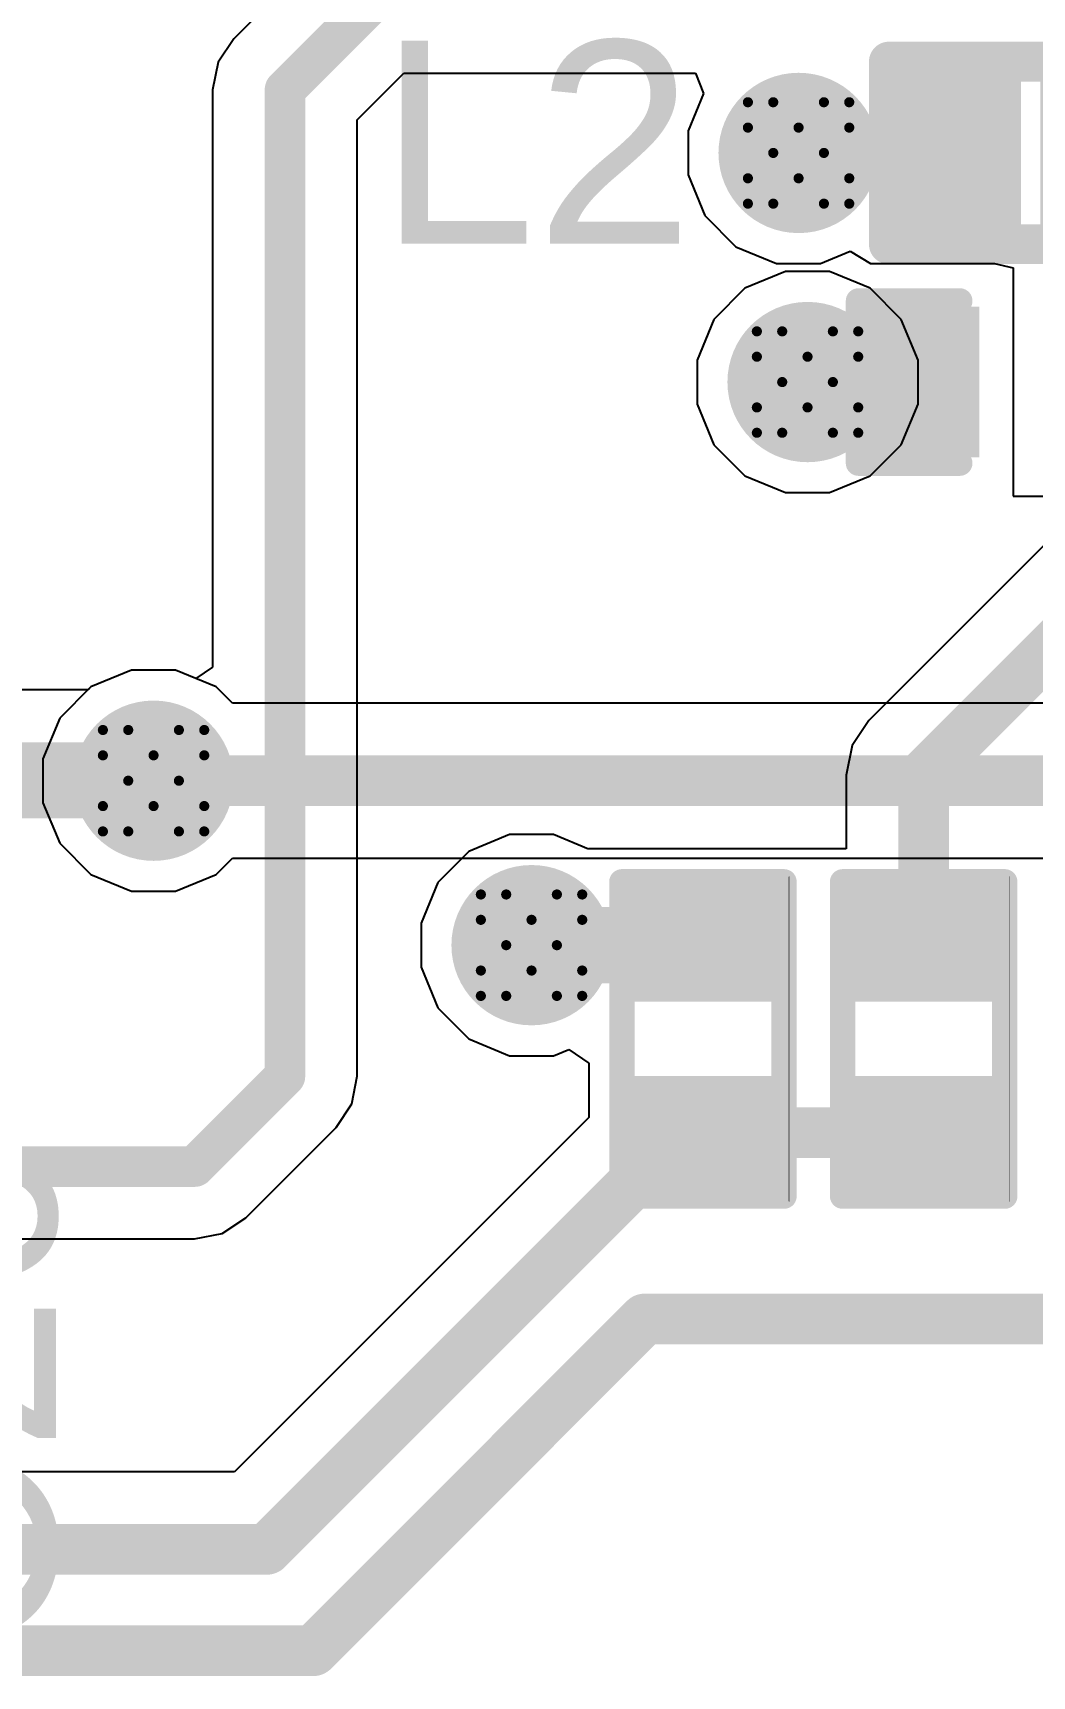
# Model space of a CAD drawing. Header units: inches. Extents: x 0 to 212, y 0 to 208.
# Drawn here: x 4.0354 to 4.2327, y 2.416 to 2.7401 of the extents above; entities that cross this region are included whole.
import ezdxf

# ---------------------------------------------------------------- set-up
doc = ezdxf.new("R2010")
doc.units = ezdxf.units.IN
doc.header["$MEASUREMENT"] = 0
for name, color, linetype in [('Bottom Layer', 5, 'Continuous'), ('Bottom Solder', 6, 'Continuous'), ('Drill Drawing', 1, 'Continuous'), ('Top Layer', 1, 'Continuous'), ('Top Overlay', 2, 'Continuous'), ('Top Paste', 8, 'Continuous'), ('Top Solder', 216, 'Continuous'), ('Via Holes', 16, 'Continuous')]:
    doc.layers.add(name, color=color, linetype=linetype)
doc.styles.add('Arial', font='', dxfattribs={"height": 0.2})
doc.styles.get('Arial').set_extended_font_data('Arial')

# ---------------------------------------------------------------- blocks, each defined once
blk = doc.blocks.new('R___0402_43')
at = {"layer": 'Top Layer'}
for points in [[(-0.0275, -0.0125), (-0.0275, 0.0125), (-0.0095, 0.0125), (-0.0095, -0.0125)], [(0.0095, -0.0125), (0.0095, 0.0125), (0.0275, 0.0125), (0.0275, -0.0125)]]:
    blk.add_hatch(color=1, dxfattribs=at).paths.add_polyline_path(points)
at = {"layer": 'Top Paste'}
for points in [[(-0.0275, -0.0125), (-0.0275, 0.0125), (-0.0095, 0.0125), (-0.0095, -0.0125)], [(0.0095, -0.0125), (0.0095, 0.0125), (0.0275, 0.0125), (0.0275, -0.0125)]]:
    blk.add_hatch(color=8, dxfattribs=at).paths.add_polyline_path(points)
at = {"layer": 'Top Solder'}
for points in [[(-0.02967, -0.01467), (-0.02967, 0.01467), (-0.00733, 0.01467), (-0.00733, -0.01467)], [(0.00733, -0.01467), (0.00733, 0.01467), (0.02967, 0.01467), (0.02967, -0.01467)]]:
    blk.add_hatch(color=216, dxfattribs=at).paths.add_polyline_path(points)
at = {"layer": 'Top Overlay'}
for points in [[(-0.031, 0.016, 0.005, 0.005, 0), (-0.031, -0.016, 0.005, 0.005, 0)], [(-0.031, 0.016, 0.005, 0.005, 0), (0.031, 0.016, 0.005, 0.005, 0)], [(0.031, 0.016, 0.005, 0.005, 0), (0.031, -0.016, 0.005, 0.005, 0)], [(-0.031, -0.016, 0.005, 0.005, 0), (0.031, -0.016, 0.005, 0.005, 0)], [(-0.032, -0.017, 0.000127, 0.000127, 0), (0.032, -0.017, 0.000127, 0.000127, 0)]]:
    blk.add_lwpolyline(points, format="xyseb", dxfattribs=at)
for points in [[(-0.03225, 0.016, 0.0025, 0.0025, 1), (-0.02975, 0.016, 0.0025, 0.0025, 1)], [(-0.03225, 0.016, 0.0025, 0.0025, 1), (-0.02975, 0.016, 0.0025, 0.0025, 1)], [(0.02975, 0.016, 0.0025, 0.0025, 1), (0.03225, 0.016, 0.0025, 0.0025, 1)], [(0.02975, 0.016, 0.0025, 0.0025, 1), (0.03225, 0.016, 0.0025, 0.0025, 1)], [(-0.03225, -0.016, 0.0025, 0.0025, 1), (-0.02975, -0.016, 0.0025, 0.0025, 1)], [(-0.03225, -0.016, 0.0025, 0.0025, 1), (-0.02975, -0.016, 0.0025, 0.0025, 1)], [(0.02975, -0.016, 0.0025, 0.0025, 1), (0.03225, -0.016, 0.0025, 0.0025, 1)], [(0.02975, -0.016, 0.0025, 0.0025, 1), (0.03225, -0.016, 0.0025, 0.0025, 1)], [(-0.03203, -0.017, 0.0000635, 0.0000635, 1), (-0.03197, -0.017, 0.0000635, 0.0000635, 1)], [(0.03197, -0.017, 0.0000635, 0.0000635, 1), (0.03203, -0.017, 0.0000635, 0.0000635, 1)]]:
    blk.add_lwpolyline(points, format="xyseb", close=True, dxfattribs=at)
blk = doc.blocks.new('R___0402_59')
at = {"layer": 'Top Layer'}
for points in [[(-0.0275, -0.0125), (-0.0275, 0.0125), (-0.0095, 0.0125), (-0.0095, -0.0125)], [(0.0095, -0.0125), (0.0095, 0.0125), (0.0275, 0.0125), (0.0275, -0.0125)]]:
    blk.add_hatch(color=1, dxfattribs=at).paths.add_polyline_path(points)
at = {"layer": 'Top Paste'}
for points in [[(-0.0275, -0.0125), (-0.0275, 0.0125), (-0.0095, 0.0125), (-0.0095, -0.0125)], [(0.0095, -0.0125), (0.0095, 0.0125), (0.0275, 0.0125), (0.0275, -0.0125)]]:
    blk.add_hatch(color=8, dxfattribs=at).paths.add_polyline_path(points)
at = {"layer": 'Top Solder'}
for points in [[(-0.02967, -0.01467), (-0.02967, 0.01467), (-0.00733, 0.01467), (-0.00733, -0.01467)], [(0.00733, -0.01467), (0.00733, 0.01467), (0.02967, 0.01467), (0.02967, -0.01467)]]:
    blk.add_hatch(color=216, dxfattribs=at).paths.add_polyline_path(points)
at = {"layer": 'Top Overlay'}
for points in [[(-0.031, 0.016, 0.005, 0.005, 0), (-0.031, -0.016, 0.005, 0.005, 0)], [(-0.031, 0.016, 0.005, 0.005, 0), (0.031, 0.016, 0.005, 0.005, 0)], [(0.031, 0.016, 0.005, 0.005, 0), (0.031, -0.016, 0.005, 0.005, 0)], [(-0.031, -0.016, 0.005, 0.005, 0), (0.031, -0.016, 0.005, 0.005, 0)], [(-0.032, -0.017, 0.000127, 0.000127, 0), (0.032, -0.017, 0.000127, 0.000127, 0)]]:
    blk.add_lwpolyline(points, format="xyseb", dxfattribs=at)
for points in [[(-0.03225, 0.016, 0.0025, 0.0025, 1), (-0.02975, 0.016, 0.0025, 0.0025, 1)], [(-0.03225, 0.016, 0.0025, 0.0025, 1), (-0.02975, 0.016, 0.0025, 0.0025, 1)], [(0.02975, 0.016, 0.0025, 0.0025, 1), (0.03225, 0.016, 0.0025, 0.0025, 1)], [(0.02975, 0.016, 0.0025, 0.0025, 1), (0.03225, 0.016, 0.0025, 0.0025, 1)], [(-0.03225, -0.016, 0.0025, 0.0025, 1), (-0.02975, -0.016, 0.0025, 0.0025, 1)], [(-0.03225, -0.016, 0.0025, 0.0025, 1), (-0.02975, -0.016, 0.0025, 0.0025, 1)], [(0.02975, -0.016, 0.0025, 0.0025, 1), (0.03225, -0.016, 0.0025, 0.0025, 1)], [(0.02975, -0.016, 0.0025, 0.0025, 1), (0.03225, -0.016, 0.0025, 0.0025, 1)], [(-0.03203, -0.017, 0.0000635, 0.0000635, 1), (-0.03197, -0.017, 0.0000635, 0.0000635, 1)], [(0.03197, -0.017, 0.0000635, 0.0000635, 1), (0.03203, -0.017, 0.0000635, 0.0000635, 1)]]:
    blk.add_lwpolyline(points, format="xyseb", close=True, dxfattribs=at)
blk = doc.blocks.new('IND_0402_91')
at = {"layer": 'Top Layer'}
for points in [[(-0.02165, 0.01181), (-0.00591, 0.01181), (-0.00591, -0.01181), (-0.02165, -0.01181)], [(0.00591, 0.01181), (0.02165, 0.01181), (0.02165, -0.01181), (0.00591, -0.01181)]]:
    blk.add_hatch(color=1, dxfattribs=at).paths.add_polyline_path(points)
at = {"layer": 'Top Paste'}
for points in [[(-0.02165, 0.01181), (-0.00591, 0.01181), (-0.00591, -0.01181), (-0.02165, -0.01181)], [(0.00591, 0.01181), (0.02165, 0.01181), (0.02165, -0.01181), (0.00591, -0.01181)]]:
    blk.add_hatch(color=8, dxfattribs=at).paths.add_polyline_path(points)
at = {"layer": 'Top Solder'}
for points in [[(-0.02565, 0.01581), (-0.00191, 0.01581), (-0.00191, -0.01581), (-0.02565, -0.01581)], [(0.00191, 0.01581), (0.02565, 0.01581), (0.02565, -0.01581), (0.00191, -0.01581)]]:
    blk.add_hatch(color=216, dxfattribs=at).paths.add_polyline_path(points)
at = {"layer": 'Top Overlay'}
for points in [[(-0.028, 0.018, 0.00787, 0.00787, 0), (-0.028, -0.018, 0.00787, 0.00787, 0)], [(-0.012, 0.018, 0.00787, 0.00787, 0), (-0.028, 0.018, 0.00787, 0.00787, 0)], [(0.028, 0.018, 0.00787, 0.00787, 0), (-0.012, 0.018, 0.00787, 0.00787, 0)], [(0.028, 0.018, 0.00787, 0.00787, 0), (0.028, -0.018, 0.00787, 0.00787, 0)], [(-0.012, -0.018, 0.00787, 0.00787, 0), (-0.028, -0.018, 0.00787, 0.00787, 0)], [(0.028, -0.018, 0.00787, 0.00787, 0), (-0.012, -0.018, 0.00787, 0.00787, 0)]]:
    blk.add_lwpolyline(points, format="xyseb", dxfattribs=at)
for points in [[(-0.02997, 0.018, 0.00394, 0.00394, 1), (-0.02603, 0.018, 0.00394, 0.00394, 1)], [(-0.02997, 0.018, 0.00394, 0.00394, 1), (-0.02603, 0.018, 0.00394, 0.00394, 1)], [(-0.01397, 0.018, 0.00394, 0.00394, 1), (-0.01003, 0.018, 0.00394, 0.00394, 1)], [(-0.01397, 0.018, 0.00394, 0.00394, 1), (-0.01003, 0.018, 0.00394, 0.00394, 1)], [(0.02603, 0.018, 0.00394, 0.00394, 1), (0.02997, 0.018, 0.00394, 0.00394, 1)], [(0.02603, 0.018, 0.00394, 0.00394, 1), (0.02997, 0.018, 0.00394, 0.00394, 1)], [(-0.02997, -0.018, 0.00394, 0.00394, 1), (-0.02603, -0.018, 0.00394, 0.00394, 1)], [(-0.02997, -0.018, 0.00394, 0.00394, 1), (-0.02603, -0.018, 0.00394, 0.00394, 1)], [(-0.01397, -0.018, 0.00394, 0.00394, 1), (-0.01003, -0.018, 0.00394, 0.00394, 1)], [(-0.01397, -0.018, 0.00394, 0.00394, 1), (-0.01003, -0.018, 0.00394, 0.00394, 1)], [(0.02603, -0.018, 0.00394, 0.00394, 1), (0.02997, -0.018, 0.00394, 0.00394, 1)], [(0.02603, -0.018, 0.00394, 0.00394, 1), (0.02997, -0.018, 0.00394, 0.00394, 1)]]:
    blk.add_lwpolyline(points, format="xyseb", close=True, dxfattribs=at)
blk = doc.blocks.new('C___0402_121')
at = {"layer": 'Top Layer'}
for points in [[(-0.0275, -0.0125), (-0.0275, 0.0125), (-0.0095, 0.0125), (-0.0095, -0.0125)], [(0.0095, -0.0125), (0.0095, 0.0125), (0.0275, 0.0125), (0.0275, -0.0125)]]:
    blk.add_hatch(color=1, dxfattribs=at).paths.add_polyline_path(points)
at = {"layer": 'Top Paste'}
for points in [[(-0.0275, -0.0125), (-0.0275, 0.0125), (-0.0095, 0.0125), (-0.0095, -0.0125)], [(0.0095, -0.0125), (0.0095, 0.0125), (0.0275, 0.0125), (0.0275, -0.0125)]]:
    blk.add_hatch(color=8, dxfattribs=at).paths.add_polyline_path(points)
at = {"layer": 'Top Solder'}
for points in [[(-0.02986, -0.01486), (-0.02986, 0.01486), (-0.00714, 0.01486), (-0.00714, -0.01486)], [(0.00714, -0.01486), (0.00714, 0.01486), (0.02986, 0.01486), (0.02986, -0.01486)]]:
    blk.add_hatch(color=216, dxfattribs=at).paths.add_polyline_path(points)
at = {"layer": 'Top Overlay'}
for points in [[(-0.011, 0.016, 0.005, 0.005, 0), (-0.031, 0.016, 0.005, 0.005, 0)], [(-0.031, 0.016, 0.005, 0.005, 0), (-0.031, -0.016, 0.005, 0.005, 0)], [(0.031, 0.016, 0.005, 0.005, 0), (0.011, 0.016, 0.005, 0.005, 0)], [(0.031, 0.016, 0.005, 0.005, 0), (0.031, -0.016, 0.005, 0.005, 0)], [(-0.011, -0.016, 0.005, 0.005, 0), (-0.031, -0.016, 0.005, 0.005, 0)], [(0.031, -0.016, 0.005, 0.005, 0), (0.011, -0.016, 0.005, 0.005, 0)]]:
    blk.add_lwpolyline(points, format="xyseb", dxfattribs=at)
for points in [[(-0.03225, 0.016, 0.0025, 0.0025, 1), (-0.02975, 0.016, 0.0025, 0.0025, 1)], [(-0.03225, 0.016, 0.0025, 0.0025, 1), (-0.02975, 0.016, 0.0025, 0.0025, 1)], [(-0.01225, 0.016, 0.0025, 0.0025, 1), (-0.00975, 0.016, 0.0025, 0.0025, 1)], [(0.00975, 0.016, 0.0025, 0.0025, 1), (0.01225, 0.016, 0.0025, 0.0025, 1)], [(0.02975, 0.016, 0.0025, 0.0025, 1), (0.03225, 0.016, 0.0025, 0.0025, 1)], [(0.02975, 0.016, 0.0025, 0.0025, 1), (0.03225, 0.016, 0.0025, 0.0025, 1)], [(-0.03225, -0.016, 0.0025, 0.0025, 1), (-0.02975, -0.016, 0.0025, 0.0025, 1)], [(-0.03225, -0.016, 0.0025, 0.0025, 1), (-0.02975, -0.016, 0.0025, 0.0025, 1)], [(-0.01225, -0.016, 0.0025, 0.0025, 1), (-0.00975, -0.016, 0.0025, 0.0025, 1)], [(0.00975, -0.016, 0.0025, 0.0025, 1), (0.01225, -0.016, 0.0025, 0.0025, 1)], [(0.02975, -0.016, 0.0025, 0.0025, 1), (0.03225, -0.016, 0.0025, 0.0025, 1)], [(0.02975, -0.016, 0.0025, 0.0025, 1), (0.03225, -0.016, 0.0025, 0.0025, 1)]]:
    blk.add_lwpolyline(points, format="xyseb", close=True, dxfattribs=at)

msp = doc.modelspace()

# ---------------------------------------------------------------- hatches: boundary and pattern name
at = {"layer": 'Bottom Layer'}
h = msp.add_hatch(color=5, dxfattribs=at)
edge = h.paths.add_edge_path()
edge.add_arc((4.18656, 2.71639), 0.01181, 0, 360)
h = msp.add_hatch(color=5, dxfattribs=at)
edge = h.paths.add_edge_path()
edge.add_arc((4.18833, 2.6712), 0.01181, 0, 360)
h = msp.add_hatch(color=5, dxfattribs=at)
edge = h.paths.add_edge_path()
edge.add_arc((4.05927, 2.59257), 0.01181, 0, 360)
h = msp.add_hatch(color=5, dxfattribs=at)
edge = h.paths.add_edge_path()
edge.add_arc((4.13386, 2.56013), 0.01181, 0, 360)
at = {"layer": 'Bottom Solder'}
h = msp.add_hatch(color=6, dxfattribs=at)
edge = h.paths.add_edge_path()
edge.add_arc((4.18656, 2.71639), 0.01581, 0, 360)
h = msp.add_hatch(color=6, dxfattribs=at)
edge = h.paths.add_edge_path()
edge.add_arc((4.18833, 2.6712), 0.01581, 0, 360)
h = msp.add_hatch(color=6, dxfattribs=at)
edge = h.paths.add_edge_path()
edge.add_arc((4.05927, 2.59257), 0.01581, 0, 360)
h = msp.add_hatch(color=6, dxfattribs=at)
edge = h.paths.add_edge_path()
edge.add_arc((4.13386, 2.56013), 0.01581, 0, 360)
at = {"layer": 'Top Layer'}
h = msp.add_hatch(color=1, dxfattribs=at)
edge = h.paths.add_edge_path()
edge.add_arc((4.18656, 2.71639), 0.01181, 0, 360)
h = msp.add_hatch(color=1, dxfattribs=at)
edge = h.paths.add_edge_path()
edge.add_arc((4.18833, 2.6712), 0.01181, 0, 360)
h = msp.add_hatch(color=1, dxfattribs=at)
edge = h.paths.add_edge_path()
edge.add_arc((4.05927, 2.59257), 0.01181, 0, 360)
h = msp.add_hatch(color=1, dxfattribs=at)
edge = h.paths.add_edge_path()
edge.add_arc((4.13386, 2.56013), 0.01181, 0, 360)
at = {"layer": 'Top Solder'}
h = msp.add_hatch(color=216, dxfattribs=at)
edge = h.paths.add_edge_path()
edge.add_arc((4.18656, 2.71639), 0.01581, 0, 360)
h = msp.add_hatch(color=216, dxfattribs=at)
edge = h.paths.add_edge_path()
edge.add_arc((4.18833, 2.6712), 0.01581, 0, 360)
h = msp.add_hatch(color=216, dxfattribs=at)
edge = h.paths.add_edge_path()
edge.add_arc((4.05927, 2.59257), 0.01581, 0, 360)
h = msp.add_hatch(color=216, dxfattribs=at)
edge = h.paths.add_edge_path()
edge.add_arc((4.13386, 2.56013), 0.01581, 0, 360)
at = {"layer": 'Via Holes'}
h = msp.add_hatch(color=7, dxfattribs=at)
edge = h.paths.add_edge_path()
edge.add_arc((4.18656, 2.71639), 0.00591, 0, 360)
h = msp.add_hatch(color=7, dxfattribs=at)
edge = h.paths.add_edge_path()
edge.add_arc((4.18833, 2.6712), 0.00591, 0, 360)
h = msp.add_hatch(color=7, dxfattribs=at)
edge = h.paths.add_edge_path()
edge.add_arc((4.05927, 2.59257), 0.00591, 0, 360)
h = msp.add_hatch(color=7, dxfattribs=at)
edge = h.paths.add_edge_path()
edge.add_arc((4.13386, 2.56013), 0.00591, 0, 360)

# ---------------------------------------------------------------- linework, layer by layer
at = {"layer": 'Bottom Layer'}
for p, q in [((4.18399, 2.69301), (4.17598, 2.68969)), ((4.19267, 2.69301), (4.18399, 2.69301)), ((4.20069, 2.68969), (4.19267, 2.69301)), ((4.17598, 2.68969), (4.16984, 2.68355)), ((4.20682, 2.68355), (4.20069, 2.68969)), ((4.16984, 2.68355), (4.16652, 2.67554)), ((4.21014, 2.67554), (4.20682, 2.68355)), ((4.16652, 2.67554), (4.16652, 2.66686)), ((4.21014, 2.66686), (4.21014, 2.67554)), ((4.16652, 2.66686), (4.16984, 2.65884)), ((4.20682, 2.65884), (4.21014, 2.66686)), ((4.16984, 2.65884), (4.17598, 2.65271)), ((4.20069, 2.65271), (4.20682, 2.65884)), ((4.17598, 2.65271), (4.18399, 2.64939)), ((4.19267, 2.64939), (4.20069, 2.65271)), ((4.18399, 2.64939), (4.19267, 2.64939)), ((4.05493, 2.61438), (4.04691, 2.61106)), ((4.0636, 2.61438), (4.05493, 2.61438)), ((4.07162, 2.61106), (4.0636, 2.61438)), ((4.04691, 2.61106), (4.04078, 2.60493)), ((4.07482, 2.60787), (4.07162, 2.61106)), ((4.80423, 2.60787), (4.07482, 2.60787)), ((4.04078, 2.60493), (4.03745, 2.59691)), ((4.03745, 2.59691), (4.03745, 2.58823)), ((4.03745, 2.58823), (4.04078, 2.58022)), ((4.04078, 2.58022), (4.04691, 2.57408)), ((4.07162, 2.57408), (4.07482, 2.57728)), ((4.07482, 2.57728), (4.81057, 2.57728)), ((4.04691, 2.57408), (4.05493, 2.57076)), ((4.0636, 2.57076), (4.07162, 2.57408)), ((4.05493, 2.57076), (4.0636, 2.57076))]:
    msp.add_line(p, q, dxfattribs=at)
msp.add_lwpolyline([(4.05927, 2.59257, 0.01, 0.01, 0), (4.81057, 2.59257, 0.01, 0.01, 0)], format="xyseb", dxfattribs=at)
msp.add_lwpolyline([(4.05677, 2.59257, 0.005, 0.005, 1), (4.06177, 2.59257, 0.005, 0.005, 1)], format="xyseb", close=True, dxfattribs=at)
at = {"layer": 'Drill Drawing'}
for points in [[(4.17656, 2.72139, 0.002, 0.002, 0), (4.17656, 2.72639, 0.002, 0.002, 0)], [(4.17656, 2.72639, 0.002, 0.002, 0), (4.18156, 2.72639, 0.002, 0.002, 0)], [(4.18156, 2.72639, 0.002, 0.002, 0), (4.18656, 2.72139, 0.002, 0.002, 0)], [(4.18656, 2.72139, 0.002, 0.002, 0), (4.19156, 2.72639, 0.002, 0.002, 0)], [(4.19156, 2.72639, 0.002, 0.002, 0), (4.19656, 2.72639, 0.002, 0.002, 0)], [(4.19656, 2.72139, 0.002, 0.002, 0), (4.19656, 2.72639, 0.002, 0.002, 0)], [(4.17656, 2.72139, 0.002, 0.002, 0), (4.18156, 2.71639, 0.002, 0.002, 0)], [(4.19156, 2.71639, 0.002, 0.002, 0), (4.19656, 2.72139, 0.002, 0.002, 0)], [(4.17656, 2.71139, 0.002, 0.002, 0), (4.18156, 2.71639, 0.002, 0.002, 0)], [(4.19156, 2.71639, 0.002, 0.002, 0), (4.19656, 2.71139, 0.002, 0.002, 0)], [(4.17656, 2.70639, 0.002, 0.002, 0), (4.17656, 2.71139, 0.002, 0.002, 0)], [(4.18156, 2.70639, 0.002, 0.002, 0), (4.18656, 2.71139, 0.002, 0.002, 0)], [(4.18656, 2.71139, 0.002, 0.002, 0), (4.19156, 2.70639, 0.002, 0.002, 0)], [(4.19656, 2.70639, 0.002, 0.002, 0), (4.19656, 2.71139, 0.002, 0.002, 0)], [(4.17656, 2.70639, 0.002, 0.002, 0), (4.18156, 2.70639, 0.002, 0.002, 0)], [(4.19156, 2.70639, 0.002, 0.002, 0), (4.19656, 2.70639, 0.002, 0.002, 0)], [(4.17833, 2.6762, 0.002, 0.002, 0), (4.17833, 2.6812, 0.002, 0.002, 0)], [(4.17833, 2.6812, 0.002, 0.002, 0), (4.18333, 2.6812, 0.002, 0.002, 0)], [(4.18333, 2.6812, 0.002, 0.002, 0), (4.18833, 2.6762, 0.002, 0.002, 0)], [(4.18833, 2.6762, 0.002, 0.002, 0), (4.19333, 2.6812, 0.002, 0.002, 0)], [(4.19333, 2.6812, 0.002, 0.002, 0), (4.19833, 2.6812, 0.002, 0.002, 0)], [(4.19833, 2.6762, 0.002, 0.002, 0), (4.19833, 2.6812, 0.002, 0.002, 0)], [(4.17833, 2.6762, 0.002, 0.002, 0), (4.18333, 2.6712, 0.002, 0.002, 0)], [(4.19333, 2.6712, 0.002, 0.002, 0), (4.19833, 2.6762, 0.002, 0.002, 0)], [(4.17833, 2.6662, 0.002, 0.002, 0), (4.18333, 2.6712, 0.002, 0.002, 0)], [(4.19333, 2.6712, 0.002, 0.002, 0), (4.19833, 2.6662, 0.002, 0.002, 0)], [(4.17833, 2.6612, 0.002, 0.002, 0), (4.17833, 2.6662, 0.002, 0.002, 0)], [(4.18333, 2.6612, 0.002, 0.002, 0), (4.18833, 2.6662, 0.002, 0.002, 0)], [(4.18833, 2.6662, 0.002, 0.002, 0), (4.19333, 2.6612, 0.002, 0.002, 0)], [(4.19833, 2.6612, 0.002, 0.002, 0), (4.19833, 2.6662, 0.002, 0.002, 0)], [(4.17833, 2.6612, 0.002, 0.002, 0), (4.18333, 2.6612, 0.002, 0.002, 0)], [(4.19333, 2.6612, 0.002, 0.002, 0), (4.19833, 2.6612, 0.002, 0.002, 0)], [(4.04927, 2.59757, 0.002, 0.002, 0), (4.04927, 2.60257, 0.002, 0.002, 0)], [(4.04927, 2.60257, 0.002, 0.002, 0), (4.05427, 2.60257, 0.002, 0.002, 0)], [(4.05427, 2.60257, 0.002, 0.002, 0), (4.05927, 2.59757, 0.002, 0.002, 0)], [(4.05927, 2.59757, 0.002, 0.002, 0), (4.06427, 2.60257, 0.002, 0.002, 0)], [(4.06427, 2.60257, 0.002, 0.002, 0), (4.06927, 2.60257, 0.002, 0.002, 0)], [(4.06927, 2.59757, 0.002, 0.002, 0), (4.06927, 2.60257, 0.002, 0.002, 0)], [(4.04927, 2.59757, 0.002, 0.002, 0), (4.05427, 2.59257, 0.002, 0.002, 0)], [(4.06427, 2.59257, 0.002, 0.002, 0), (4.06927, 2.59757, 0.002, 0.002, 0)], [(4.04927, 2.58757, 0.002, 0.002, 0), (4.05427, 2.59257, 0.002, 0.002, 0)], [(4.06427, 2.59257, 0.002, 0.002, 0), (4.06927, 2.58757, 0.002, 0.002, 0)], [(4.04927, 2.58257, 0.002, 0.002, 0), (4.04927, 2.58757, 0.002, 0.002, 0)], [(4.05427, 2.58257, 0.002, 0.002, 0), (4.05927, 2.58757, 0.002, 0.002, 0)], [(4.05927, 2.58757, 0.002, 0.002, 0), (4.06427, 2.58257, 0.002, 0.002, 0)], [(4.06927, 2.58257, 0.002, 0.002, 0), (4.06927, 2.58757, 0.002, 0.002, 0)], [(4.04927, 2.58257, 0.002, 0.002, 0), (4.05427, 2.58257, 0.002, 0.002, 0)], [(4.06427, 2.58257, 0.002, 0.002, 0), (4.06927, 2.58257, 0.002, 0.002, 0)], [(4.12386, 2.56513, 0.002, 0.002, 0), (4.12386, 2.57013, 0.002, 0.002, 0)], [(4.12386, 2.57013, 0.002, 0.002, 0), (4.12886, 2.57013, 0.002, 0.002, 0)], [(4.12886, 2.57013, 0.002, 0.002, 0), (4.13386, 2.56513, 0.002, 0.002, 0)], [(4.13386, 2.56513, 0.002, 0.002, 0), (4.13886, 2.57013, 0.002, 0.002, 0)], [(4.13886, 2.57013, 0.002, 0.002, 0), (4.14386, 2.57013, 0.002, 0.002, 0)], [(4.14386, 2.56513, 0.002, 0.002, 0), (4.14386, 2.57013, 0.002, 0.002, 0)], [(4.12386, 2.56513, 0.002, 0.002, 0), (4.12886, 2.56013, 0.002, 0.002, 0)], [(4.13886, 2.56013, 0.002, 0.002, 0), (4.14386, 2.56513, 0.002, 0.002, 0)], [(4.12386, 2.55513, 0.002, 0.002, 0), (4.12886, 2.56013, 0.002, 0.002, 0)], [(4.13886, 2.56013, 0.002, 0.002, 0), (4.14386, 2.55513, 0.002, 0.002, 0)], [(4.12386, 2.55013, 0.002, 0.002, 0), (4.12386, 2.55513, 0.002, 0.002, 0)], [(4.12886, 2.55013, 0.002, 0.002, 0), (4.13386, 2.55513, 0.002, 0.002, 0)], [(4.13386, 2.55513, 0.002, 0.002, 0), (4.13886, 2.55013, 0.002, 0.002, 0)], [(4.14386, 2.55013, 0.002, 0.002, 0), (4.14386, 2.55513, 0.002, 0.002, 0)], [(4.12386, 2.55013, 0.002, 0.002, 0), (4.12886, 2.55013, 0.002, 0.002, 0)], [(4.13886, 2.55013, 0.002, 0.002, 0), (4.14386, 2.55013, 0.002, 0.002, 0)]]:
    msp.add_lwpolyline(points, format="xyseb", dxfattribs=at)
for points in [[(4.17606, 2.72639, 0.001, 0.001, 1), (4.17706, 2.72639, 0.001, 0.001, 1)], [(4.17606, 2.72639, 0.001, 0.001, 1), (4.17706, 2.72639, 0.001, 0.001, 1)], [(4.18106, 2.72639, 0.001, 0.001, 1), (4.18206, 2.72639, 0.001, 0.001, 1)], [(4.18106, 2.72639, 0.001, 0.001, 1), (4.18206, 2.72639, 0.001, 0.001, 1)], [(4.19106, 2.72639, 0.001, 0.001, 1), (4.19206, 2.72639, 0.001, 0.001, 1)], [(4.19106, 2.72639, 0.001, 0.001, 1), (4.19206, 2.72639, 0.001, 0.001, 1)], [(4.19606, 2.72639, 0.001, 0.001, 1), (4.19706, 2.72639, 0.001, 0.001, 1)], [(4.19606, 2.72639, 0.001, 0.001, 1), (4.19706, 2.72639, 0.001, 0.001, 1)], [(4.17606, 2.72139, 0.001, 0.001, 1), (4.17706, 2.72139, 0.001, 0.001, 1)], [(4.17606, 2.72139, 0.001, 0.001, 1), (4.17706, 2.72139, 0.001, 0.001, 1)], [(4.18606, 2.72139, 0.001, 0.001, 1), (4.18706, 2.72139, 0.001, 0.001, 1)], [(4.18606, 2.72139, 0.001, 0.001, 1), (4.18706, 2.72139, 0.001, 0.001, 1)], [(4.19606, 2.72139, 0.001, 0.001, 1), (4.19706, 2.72139, 0.001, 0.001, 1)], [(4.19606, 2.72139, 0.001, 0.001, 1), (4.19706, 2.72139, 0.001, 0.001, 1)], [(4.18106, 2.71639, 0.001, 0.001, 1), (4.18206, 2.71639, 0.001, 0.001, 1)], [(4.18106, 2.71639, 0.001, 0.001, 1), (4.18206, 2.71639, 0.001, 0.001, 1)], [(4.19106, 2.71639, 0.001, 0.001, 1), (4.19206, 2.71639, 0.001, 0.001, 1)], [(4.19106, 2.71639, 0.001, 0.001, 1), (4.19206, 2.71639, 0.001, 0.001, 1)], [(4.17606, 2.71139, 0.001, 0.001, 1), (4.17706, 2.71139, 0.001, 0.001, 1)], [(4.17606, 2.71139, 0.001, 0.001, 1), (4.17706, 2.71139, 0.001, 0.001, 1)], [(4.18606, 2.71139, 0.001, 0.001, 1), (4.18706, 2.71139, 0.001, 0.001, 1)], [(4.18606, 2.71139, 0.001, 0.001, 1), (4.18706, 2.71139, 0.001, 0.001, 1)], [(4.19606, 2.71139, 0.001, 0.001, 1), (4.19706, 2.71139, 0.001, 0.001, 1)], [(4.19606, 2.71139, 0.001, 0.001, 1), (4.19706, 2.71139, 0.001, 0.001, 1)], [(4.17606, 2.70639, 0.001, 0.001, 1), (4.17706, 2.70639, 0.001, 0.001, 1)], [(4.17606, 2.70639, 0.001, 0.001, 1), (4.17706, 2.70639, 0.001, 0.001, 1)], [(4.18106, 2.70639, 0.001, 0.001, 1), (4.18206, 2.70639, 0.001, 0.001, 1)], [(4.18106, 2.70639, 0.001, 0.001, 1), (4.18206, 2.70639, 0.001, 0.001, 1)], [(4.19106, 2.70639, 0.001, 0.001, 1), (4.19206, 2.70639, 0.001, 0.001, 1)], [(4.19106, 2.70639, 0.001, 0.001, 1), (4.19206, 2.70639, 0.001, 0.001, 1)], [(4.19606, 2.70639, 0.001, 0.001, 1), (4.19706, 2.70639, 0.001, 0.001, 1)], [(4.19606, 2.70639, 0.001, 0.001, 1), (4.19706, 2.70639, 0.001, 0.001, 1)], [(4.17783, 2.6812, 0.001, 0.001, 1), (4.17883, 2.6812, 0.001, 0.001, 1)], [(4.17783, 2.6812, 0.001, 0.001, 1), (4.17883, 2.6812, 0.001, 0.001, 1)], [(4.18283, 2.6812, 0.001, 0.001, 1), (4.18383, 2.6812, 0.001, 0.001, 1)], [(4.18283, 2.6812, 0.001, 0.001, 1), (4.18383, 2.6812, 0.001, 0.001, 1)], [(4.19283, 2.6812, 0.001, 0.001, 1), (4.19383, 2.6812, 0.001, 0.001, 1)], [(4.19283, 2.6812, 0.001, 0.001, 1), (4.19383, 2.6812, 0.001, 0.001, 1)], [(4.19783, 2.6812, 0.001, 0.001, 1), (4.19883, 2.6812, 0.001, 0.001, 1)], [(4.19783, 2.6812, 0.001, 0.001, 1), (4.19883, 2.6812, 0.001, 0.001, 1)], [(4.17783, 2.6762, 0.001, 0.001, 1), (4.17883, 2.6762, 0.001, 0.001, 1)], [(4.17783, 2.6762, 0.001, 0.001, 1), (4.17883, 2.6762, 0.001, 0.001, 1)], [(4.18783, 2.6762, 0.001, 0.001, 1), (4.18883, 2.6762, 0.001, 0.001, 1)], [(4.18783, 2.6762, 0.001, 0.001, 1), (4.18883, 2.6762, 0.001, 0.001, 1)], [(4.19783, 2.6762, 0.001, 0.001, 1), (4.19883, 2.6762, 0.001, 0.001, 1)], [(4.19783, 2.6762, 0.001, 0.001, 1), (4.19883, 2.6762, 0.001, 0.001, 1)], [(4.18283, 2.6712, 0.001, 0.001, 1), (4.18383, 2.6712, 0.001, 0.001, 1)], [(4.18283, 2.6712, 0.001, 0.001, 1), (4.18383, 2.6712, 0.001, 0.001, 1)], [(4.19283, 2.6712, 0.001, 0.001, 1), (4.19383, 2.6712, 0.001, 0.001, 1)], [(4.19283, 2.6712, 0.001, 0.001, 1), (4.19383, 2.6712, 0.001, 0.001, 1)], [(4.17783, 2.6662, 0.001, 0.001, 1), (4.17883, 2.6662, 0.001, 0.001, 1)], [(4.17783, 2.6662, 0.001, 0.001, 1), (4.17883, 2.6662, 0.001, 0.001, 1)], [(4.18783, 2.6662, 0.001, 0.001, 1), (4.18883, 2.6662, 0.001, 0.001, 1)], [(4.18783, 2.6662, 0.001, 0.001, 1), (4.18883, 2.6662, 0.001, 0.001, 1)], [(4.19783, 2.6662, 0.001, 0.001, 1), (4.19883, 2.6662, 0.001, 0.001, 1)], [(4.19783, 2.6662, 0.001, 0.001, 1), (4.19883, 2.6662, 0.001, 0.001, 1)], [(4.17783, 2.6612, 0.001, 0.001, 1), (4.17883, 2.6612, 0.001, 0.001, 1)], [(4.17783, 2.6612, 0.001, 0.001, 1), (4.17883, 2.6612, 0.001, 0.001, 1)], [(4.18283, 2.6612, 0.001, 0.001, 1), (4.18383, 2.6612, 0.001, 0.001, 1)], [(4.18283, 2.6612, 0.001, 0.001, 1), (4.18383, 2.6612, 0.001, 0.001, 1)], [(4.19283, 2.6612, 0.001, 0.001, 1), (4.19383, 2.6612, 0.001, 0.001, 1)], [(4.19283, 2.6612, 0.001, 0.001, 1), (4.19383, 2.6612, 0.001, 0.001, 1)], [(4.19783, 2.6612, 0.001, 0.001, 1), (4.19883, 2.6612, 0.001, 0.001, 1)], [(4.19783, 2.6612, 0.001, 0.001, 1), (4.19883, 2.6612, 0.001, 0.001, 1)], [(4.04877, 2.60257, 0.001, 0.001, 1), (4.04977, 2.60257, 0.001, 0.001, 1)], [(4.04877, 2.60257, 0.001, 0.001, 1), (4.04977, 2.60257, 0.001, 0.001, 1)], [(4.05377, 2.60257, 0.001, 0.001, 1), (4.05477, 2.60257, 0.001, 0.001, 1)], [(4.05377, 2.60257, 0.001, 0.001, 1), (4.05477, 2.60257, 0.001, 0.001, 1)], [(4.06377, 2.60257, 0.001, 0.001, 1), (4.06477, 2.60257, 0.001, 0.001, 1)], [(4.06377, 2.60257, 0.001, 0.001, 1), (4.06477, 2.60257, 0.001, 0.001, 1)], [(4.06877, 2.60257, 0.001, 0.001, 1), (4.06977, 2.60257, 0.001, 0.001, 1)], [(4.06877, 2.60257, 0.001, 0.001, 1), (4.06977, 2.60257, 0.001, 0.001, 1)], [(4.04877, 2.59757, 0.001, 0.001, 1), (4.04977, 2.59757, 0.001, 0.001, 1)], [(4.04877, 2.59757, 0.001, 0.001, 1), (4.04977, 2.59757, 0.001, 0.001, 1)], [(4.05877, 2.59757, 0.001, 0.001, 1), (4.05977, 2.59757, 0.001, 0.001, 1)], [(4.05877, 2.59757, 0.001, 0.001, 1), (4.05977, 2.59757, 0.001, 0.001, 1)], [(4.06877, 2.59757, 0.001, 0.001, 1), (4.06977, 2.59757, 0.001, 0.001, 1)], [(4.06877, 2.59757, 0.001, 0.001, 1), (4.06977, 2.59757, 0.001, 0.001, 1)], [(4.05377, 2.59257, 0.001, 0.001, 1), (4.05477, 2.59257, 0.001, 0.001, 1)], [(4.05377, 2.59257, 0.001, 0.001, 1), (4.05477, 2.59257, 0.001, 0.001, 1)], [(4.06377, 2.59257, 0.001, 0.001, 1), (4.06477, 2.59257, 0.001, 0.001, 1)], [(4.06377, 2.59257, 0.001, 0.001, 1), (4.06477, 2.59257, 0.001, 0.001, 1)], [(4.04877, 2.58757, 0.001, 0.001, 1), (4.04977, 2.58757, 0.001, 0.001, 1)], [(4.04877, 2.58757, 0.001, 0.001, 1), (4.04977, 2.58757, 0.001, 0.001, 1)], [(4.05877, 2.58757, 0.001, 0.001, 1), (4.05977, 2.58757, 0.001, 0.001, 1)], [(4.05877, 2.58757, 0.001, 0.001, 1), (4.05977, 2.58757, 0.001, 0.001, 1)], [(4.06877, 2.58757, 0.001, 0.001, 1), (4.06977, 2.58757, 0.001, 0.001, 1)], [(4.06877, 2.58757, 0.001, 0.001, 1), (4.06977, 2.58757, 0.001, 0.001, 1)], [(4.04877, 2.58257, 0.001, 0.001, 1), (4.04977, 2.58257, 0.001, 0.001, 1)], [(4.04877, 2.58257, 0.001, 0.001, 1), (4.04977, 2.58257, 0.001, 0.001, 1)], [(4.05377, 2.58257, 0.001, 0.001, 1), (4.05477, 2.58257, 0.001, 0.001, 1)], [(4.05377, 2.58257, 0.001, 0.001, 1), (4.05477, 2.58257, 0.001, 0.001, 1)], [(4.06377, 2.58257, 0.001, 0.001, 1), (4.06477, 2.58257, 0.001, 0.001, 1)], [(4.06377, 2.58257, 0.001, 0.001, 1), (4.06477, 2.58257, 0.001, 0.001, 1)], [(4.06877, 2.58257, 0.001, 0.001, 1), (4.06977, 2.58257, 0.001, 0.001, 1)], [(4.06877, 2.58257, 0.001, 0.001, 1), (4.06977, 2.58257, 0.001, 0.001, 1)], [(4.12336, 2.57013, 0.001, 0.001, 1), (4.12436, 2.57013, 0.001, 0.001, 1)], [(4.12336, 2.57013, 0.001, 0.001, 1), (4.12436, 2.57013, 0.001, 0.001, 1)], [(4.12836, 2.57013, 0.001, 0.001, 1), (4.12936, 2.57013, 0.001, 0.001, 1)], [(4.12836, 2.57013, 0.001, 0.001, 1), (4.12936, 2.57013, 0.001, 0.001, 1)], [(4.13836, 2.57013, 0.001, 0.001, 1), (4.13936, 2.57013, 0.001, 0.001, 1)], [(4.13836, 2.57013, 0.001, 0.001, 1), (4.13936, 2.57013, 0.001, 0.001, 1)], [(4.14336, 2.57013, 0.001, 0.001, 1), (4.14436, 2.57013, 0.001, 0.001, 1)], [(4.14336, 2.57013, 0.001, 0.001, 1), (4.14436, 2.57013, 0.001, 0.001, 1)], [(4.12336, 2.56513, 0.001, 0.001, 1), (4.12436, 2.56513, 0.001, 0.001, 1)], [(4.12336, 2.56513, 0.001, 0.001, 1), (4.12436, 2.56513, 0.001, 0.001, 1)], [(4.13336, 2.56513, 0.001, 0.001, 1), (4.13436, 2.56513, 0.001, 0.001, 1)], [(4.13336, 2.56513, 0.001, 0.001, 1), (4.13436, 2.56513, 0.001, 0.001, 1)], [(4.14336, 2.56513, 0.001, 0.001, 1), (4.14436, 2.56513, 0.001, 0.001, 1)], [(4.14336, 2.56513, 0.001, 0.001, 1), (4.14436, 2.56513, 0.001, 0.001, 1)], [(4.12836, 2.56013, 0.001, 0.001, 1), (4.12936, 2.56013, 0.001, 0.001, 1)], [(4.12836, 2.56013, 0.001, 0.001, 1), (4.12936, 2.56013, 0.001, 0.001, 1)], [(4.13836, 2.56013, 0.001, 0.001, 1), (4.13936, 2.56013, 0.001, 0.001, 1)], [(4.13836, 2.56013, 0.001, 0.001, 1), (4.13936, 2.56013, 0.001, 0.001, 1)], [(4.12336, 2.55513, 0.001, 0.001, 1), (4.12436, 2.55513, 0.001, 0.001, 1)], [(4.12336, 2.55513, 0.001, 0.001, 1), (4.12436, 2.55513, 0.001, 0.001, 1)], [(4.13336, 2.55513, 0.001, 0.001, 1), (4.13436, 2.55513, 0.001, 0.001, 1)], [(4.13336, 2.55513, 0.001, 0.001, 1), (4.13436, 2.55513, 0.001, 0.001, 1)], [(4.14336, 2.55513, 0.001, 0.001, 1), (4.14436, 2.55513, 0.001, 0.001, 1)], [(4.14336, 2.55513, 0.001, 0.001, 1), (4.14436, 2.55513, 0.001, 0.001, 1)], [(4.12336, 2.55013, 0.001, 0.001, 1), (4.12436, 2.55013, 0.001, 0.001, 1)], [(4.12336, 2.55013, 0.001, 0.001, 1), (4.12436, 2.55013, 0.001, 0.001, 1)], [(4.12836, 2.55013, 0.001, 0.001, 1), (4.12936, 2.55013, 0.001, 0.001, 1)], [(4.12836, 2.55013, 0.001, 0.001, 1), (4.12936, 2.55013, 0.001, 0.001, 1)], [(4.13836, 2.55013, 0.001, 0.001, 1), (4.13936, 2.55013, 0.001, 0.001, 1)], [(4.13836, 2.55013, 0.001, 0.001, 1), (4.13936, 2.55013, 0.001, 0.001, 1)], [(4.14336, 2.55013, 0.001, 0.001, 1), (4.14436, 2.55013, 0.001, 0.001, 1)], [(4.14336, 2.55013, 0.001, 0.001, 1), (4.14436, 2.55013, 0.001, 0.001, 1)]]:
    msp.add_lwpolyline(points, format="xyseb", close=True, dxfattribs=at)
at = {"layer": 'Top Layer'}
for p, q in [((4.09265, 2.75648), (4.0751, 2.73893)), ((4.0751, 2.73893), (4.07201, 2.7343)), ((4.07201, 2.7343), (4.07092, 2.72884)), ((4.09947, 2.72292), (4.10865, 2.73211)), ((4.10865, 2.73211), (4.1662, 2.73211)), ((4.1662, 2.73211), (4.1678, 2.72811)), ((4.07092, 2.72884), (4.07092, 2.72884)), ((4.07092, 2.72884), (4.07092, 2.61495)), ((4.1678, 2.72811), (4.16475, 2.72073)), ((4.09947, 2.53428), (4.09947, 2.72292)), ((4.16475, 2.72073), (4.16475, 2.71205)), ((4.16475, 2.71205), (4.16807, 2.70404)), ((4.16807, 2.70404), (4.1742, 2.6979)), ((4.1742, 2.6979), (4.18222, 2.69458)), ((4.1909, 2.69458), (4.19674, 2.697)), ((4.19674, 2.697), (4.20074, 2.69458)), ((4.18222, 2.69458), (4.1909, 2.69458)), ((4.20074, 2.69458), (4.20074, 2.69458)), ((4.20074, 2.69458), (4.22524, 2.69458)), ((4.22524, 2.69458), (4.22888, 2.6937)), ((4.22888, 2.6937), (4.22888, 2.6487)), ((4.22888, 2.6487), (4.23945, 2.6487)), ((4.24098, 2.645), (4.20044, 2.60446)), ((4.05493, 2.61438), (4.04691, 2.61106)), ((4.0636, 2.61438), (4.05493, 2.61438)), ((4.06759, 2.61273), (4.0636, 2.61438)), ((4.07092, 2.61495), (4.06759, 2.61273)), ((4.04634, 2.6105), (3.98495, 2.6105)), ((4.04691, 2.61106), (4.04634, 2.6105)), ((4.20044, 2.60446), (4.19713, 2.5995)), ((4.19713, 2.5995), (4.19596, 2.59365)), ((4.19596, 2.59365), (4.19596, 2.57913)), ((4.12952, 2.58194), (4.12151, 2.57862)), ((4.1382, 2.58194), (4.12952, 2.58194)), ((4.14511, 2.57908), (4.1382, 2.58194)), ((4.12151, 2.57862), (4.11537, 2.57249)), ((4.14519, 2.57913), (4.14511, 2.57908)), ((4.19596, 2.57913), (4.14519, 2.57913)), ((4.14519, 2.57913), (4.14519, 2.57913)), ((4.11537, 2.57249), (4.11205, 2.56447)), ((4.11205, 2.56447), (4.11205, 2.55579)), ((4.11205, 2.55579), (4.11537, 2.54778)), ((4.11537, 2.54778), (4.12151, 2.54164)), ((4.12151, 2.54164), (4.12952, 2.53832)), ((4.12952, 2.53832), (4.1382, 2.53832)), ((4.1382, 2.53832), (4.14119, 2.53956)), ((4.14119, 2.53956), (4.14519, 2.53689)), ((4.14519, 2.53689), (4.14519, 2.52617)), ((4.09838, 2.52881), (4.09947, 2.53428)), ((4.09947, 2.53428), (4.09947, 2.53428)), ((4.09529, 2.52418), (4.09838, 2.52881)), ((4.14519, 2.52617), (4.07527, 2.45625)), ((4.07747, 2.50637), (4.09529, 2.52418)), ((4.09529, 2.52418), (4.09529, 2.52418)), ((4.07284, 2.50327), (4.07747, 2.50637)), ((4.06738, 2.50219), (4.07284, 2.50327)), ((3.98662, 2.50219), (4.06738, 2.50219)), ((4.06738, 2.50219), (4.06738, 2.50219)), ((4.07527, 2.45625), (3.72216, 2.45625))]:
    msp.add_line(p, q, dxfattribs=at)
for points in [[(4.0852, 2.72884, 0.008, 0.008, 0), (4.10274, 2.74638, 0.008, 0.008, 0)], [(4.0852, 2.53428, 0.008, 0.008, 0), (4.0852, 2.72884, 0.008, 0.008, 0)], [(4.18656, 2.71639, 0.015, 0.015, 0), (4.21861, 2.71639, 0.015, 0.015, 0)], [(4.21126, 2.59365, 0.01, 0.01, 0), (4.32462, 2.70701, 0.01, 0.01, 0)], [(4.18833, 2.6712, 0.015, 0.015, 0), (4.21088, 2.6712, 0.015, 0.015, 0)], [(3.96253, 2.59265, 0.015, 0.015, 0), (4.05919, 2.59265, 0.015, 0.015, 0)], [(4.05919, 2.59265, 0.015, 0.015, 0), (4.05927, 2.59257, 0.015, 0.015, 0)], [(4.21126, 2.56013, 0.01, 0.01, 0), (4.21126, 2.59365, 0.01, 0.01, 0)], [(4.13386, 2.56013, 0.015, 0.015, 0), (4.16769, 2.56013, 0.015, 0.015, 0)], [(4.06738, 2.51646, 0.008, 0.008, 0), (4.0852, 2.53428, 0.008, 0.008, 0)], [(4.16019, 2.51913, 0.01, 0.01, 0), (4.16378, 2.52272, 0.01, 0.01, 0)], [(4.16378, 2.52272, 0.01, 0.01, 0), (4.16378, 2.52313, 0.01, 0.01, 0)], [(4.16769, 2.52313, 0.01, 0.01, 0), (4.21125, 2.52313, 0.01, 0.01, 0)], [(4.08161, 2.44096, 0.01, 0.01, 0), (4.15978, 2.51913, 0.01, 0.01, 0)], [(4.15978, 2.51913, 0.01, 0.01, 0), (4.16019, 2.51913, 0.01, 0.01, 0)], [(3.96261, 2.51646, 0.008, 0.008, 0), (4.06738, 2.51646, 0.008, 0.008, 0)], [(4.09077, 2.42096, 0.01, 0.01, 0), (4.15622, 2.48641, 0.01, 0.01, 0)], [(4.15622, 2.48641, 0.01, 0.01, 0), (4.25443, 2.48641, 0.01, 0.01, 0)], [(3.71583, 2.44096, 0.01, 0.01, 0), (4.08161, 2.44096, 0.01, 0.01, 0)], [(3.6619, 2.42096, 0.01, 0.01, 0), (4.09077, 2.42096, 0.01, 0.01, 0)]]:
    msp.add_lwpolyline(points, format="xyseb", dxfattribs=at)
for points in [[(4.0832, 2.72884, 0.004, 0.004, 1), (4.0872, 2.72884, 0.004, 0.004, 1)], [(4.0832, 2.72884, 0.004, 0.004, 1), (4.0872, 2.72884, 0.004, 0.004, 1)], [(4.18281, 2.71639, 0.0075, 0.0075, 1), (4.19031, 2.71639, 0.0075, 0.0075, 1)], [(4.21486, 2.71639, 0.0075, 0.0075, 1), (4.22236, 2.71639, 0.0075, 0.0075, 1)], [(4.18458, 2.6712, 0.0075, 0.0075, 1), (4.19208, 2.6712, 0.0075, 0.0075, 1)], [(4.20713, 2.6712, 0.0075, 0.0075, 1), (4.21463, 2.6712, 0.0075, 0.0075, 1)], [(4.05544, 2.59265, 0.0075, 0.0075, 1), (4.06294, 2.59265, 0.0075, 0.0075, 1)], [(4.05544, 2.59265, 0.0075, 0.0075, 1), (4.06294, 2.59265, 0.0075, 0.0075, 1)], [(4.05552, 2.59257, 0.0075, 0.0075, 1), (4.06302, 2.59257, 0.0075, 0.0075, 1)], [(4.20876, 2.59365, 0.005, 0.005, 1), (4.21376, 2.59365, 0.005, 0.005, 1)], [(4.20876, 2.59365, 0.005, 0.005, 1), (4.21376, 2.59365, 0.005, 0.005, 1)], [(4.13011, 2.56013, 0.0075, 0.0075, 1), (4.13761, 2.56013, 0.0075, 0.0075, 1)], [(4.16394, 2.56013, 0.0075, 0.0075, 1), (4.17144, 2.56013, 0.0075, 0.0075, 1)], [(4.20876, 2.56013, 0.005, 0.005, 1), (4.21376, 2.56013, 0.005, 0.005, 1)], [(4.0832, 2.53428, 0.004, 0.004, 1), (4.0872, 2.53428, 0.004, 0.004, 1)], [(4.0832, 2.53428, 0.004, 0.004, 1), (4.0872, 2.53428, 0.004, 0.004, 1)], [(4.16128, 2.52313, 0.005, 0.005, 1), (4.16628, 2.52313, 0.005, 0.005, 1)], [(4.16128, 2.52272, 0.005, 0.005, 1), (4.16628, 2.52272, 0.005, 0.005, 1)], [(4.16128, 2.52272, 0.005, 0.005, 1), (4.16628, 2.52272, 0.005, 0.005, 1)], [(4.16519, 2.52313, 0.005, 0.005, 1), (4.17019, 2.52313, 0.005, 0.005, 1)], [(4.20875, 2.52313, 0.005, 0.005, 1), (4.21375, 2.52313, 0.005, 0.005, 1)], [(4.15728, 2.51913, 0.005, 0.005, 1), (4.16228, 2.51913, 0.005, 0.005, 1)], [(4.15728, 2.51913, 0.005, 0.005, 1), (4.16228, 2.51913, 0.005, 0.005, 1)], [(4.15769, 2.51913, 0.005, 0.005, 1), (4.16269, 2.51913, 0.005, 0.005, 1)], [(4.15769, 2.51913, 0.005, 0.005, 1), (4.16269, 2.51913, 0.005, 0.005, 1)], [(4.06538, 2.51646, 0.004, 0.004, 1), (4.06938, 2.51646, 0.004, 0.004, 1)], [(4.06538, 2.51646, 0.004, 0.004, 1), (4.06938, 2.51646, 0.004, 0.004, 1)], [(4.15372, 2.48641, 0.005, 0.005, 1), (4.15872, 2.48641, 0.005, 0.005, 1)], [(4.15372, 2.48641, 0.005, 0.005, 1), (4.15872, 2.48641, 0.005, 0.005, 1)], [(4.07911, 2.44096, 0.005, 0.005, 1), (4.08411, 2.44096, 0.005, 0.005, 1)], [(4.07911, 2.44096, 0.005, 0.005, 1), (4.08411, 2.44096, 0.005, 0.005, 1)], [(4.08827, 2.42096, 0.005, 0.005, 1), (4.09327, 2.42096, 0.005, 0.005, 1)], [(4.08827, 2.42096, 0.005, 0.005, 1), (4.09327, 2.42096, 0.005, 0.005, 1)]]:
    msp.add_lwpolyline(points, format="xyseb", close=True, dxfattribs=at)

# ---------------------------------------------------------------- block references
for name, p, rotation in [('IND_0402_91', (4.23239, 2.71639), 180), ('C___0402_121', (4.22938, 2.6712), 180), ('R___0402_43', (4.16769, 2.54163), 90), ('R___0402_59', (4.21125, 2.54163), 90)]:
    msp.add_blockref(name, p, dxfattribs=dict(rotation=rotation))

# ---------------------------------------------------------------- texts
at = {"layer": 'Top Overlay', "style": 'Arial'}
msp.add_text('L2', height=0.04, dxfattribs=at).set_placement((4.10364, 2.69852))
msp.add_text('C20', height=0.04, rotation=90, dxfattribs=at).set_placement((4.03999, 2.41979))

doc.saveas('drawing.dxf')
